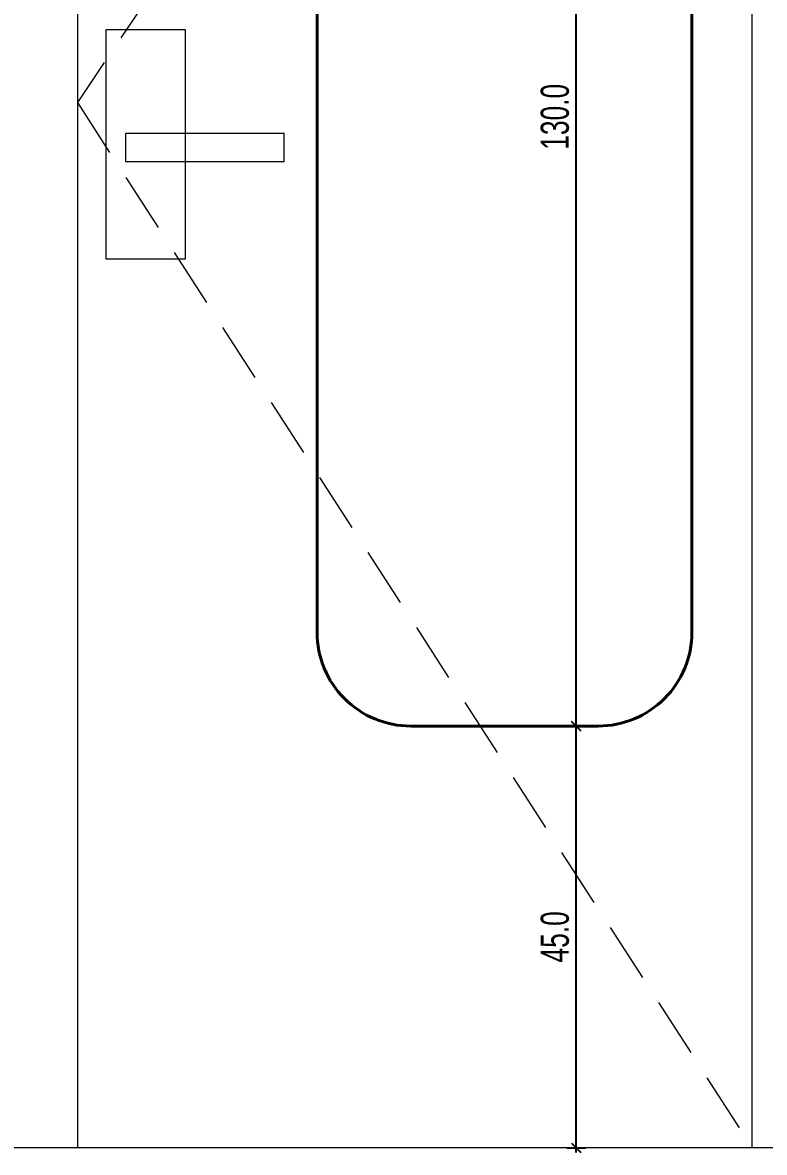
# Model space of a CAD drawing. Header units: inches. Extents: x 4017 to 5703, y -944 to 2840.
# Drawn here: x 4810.2 to 4889.3, y 1583.8 to 1704.3 of the extents above; entities that cross this region are included whole.
import ezdxf

# ---------------------------------------------------------------- set-up
doc = ezdxf.new("R2010")
doc.units = ezdxf.units.IN
doc.header["$MEASUREMENT"] = 0
doc.linetypes.add('DASHED', pattern=[19.05, 12.7, -6.35])
doc.layers.get('0').update_dxf_attribs({"color": 5})
doc.layers.get('DEFPOINTS').update_dxf_attribs({"color": 254})
doc.layers.add('1 - bed panels', color=170, linetype='Continuous', lineweight=9)
doc.layers.add('1 - plaster', color=1, linetype='Continuous', lineweight=9)
doc.layers.add('A-dim-work', color=8, linetype='Continuous')
doc.styles.add('hebtovna', font='hebtovna.shx', dxfattribs={"width": 0.7})
doc.dimstyles.new('Copy of gl-D10', dxfattribs={"dimtxt": 2, "dimasz": 1, "dimexe": 1, "dimexo": 1, "dimgap": 1, "dimtad": 0, "dimdec": 1, "dimzin": 0, "dimdsep": 46, "dimtxsty": 'hebtovna', "dimblk": 'OBLIQUE', "dimblk1": 'OBLIQUE', "dimblk2": 'OBLIQUE', "dimcen": 0, "dimdle": 0.5, "dimclrd": 256, "dimclre": 256, "dimclrt": 256, "dimadec": 0, "dimazin": 0, "dimtfac": 0.05, "dimtdec": 1, "dimtix": 1, "dimtmove": 2, "dimatfit": 0, "dimfxl": 1, "dimfxlon": 1, "dimtvp": 0.75, "dimtolj": 1, "dimtzin": 0, "dimarcsym": 0})

# ---------------------------------------------------------------- blocks, each defined once
blk = doc.blocks.new('_Oblique')
at = {"color": 0, "linetype": 'ByBlock', "lineweight": -2}
blk.add_line((-0.5, -0.5), (0.5, 0.5), dxfattribs=at)
blk = doc.blocks.new('*D358')
at = {"layer": 'A-dim-work', "color": 6, "lineweight": -2, "transparency": 16777216}
for p, q in [((4869.23, 1583.79), (4869.23, 1629.78)), ((4868.23, 1629.28), (4870.23, 1629.28)), ((4868.23, 1584.29), (4870.23, 1584.29))]:
    blk.add_line(p, q, dxfattribs=at)
at = {"layer": 'DEFPOINTS', "color": 0, "transparency": 16777216}
for p in [(4861.59, 1629.28), (4869.23, 1629.28), (4862.42, 1584.29)]:
    blk.add_point(p, dxfattribs=at)
at = {"layer": 'A-dim-work', "color": 6, "lineweight": -2, "transparency": 16777216}
for p, rotation in [((4869.23, 1629.28), 90), ((4869.23, 1584.29), 270)]:
    blk.add_blockref('_Oblique', p, dxfattribs=dict(at, rotation=rotation))
at = {"layer": 'A-dim-work', "color": 6, "transparency": 16777216, "insert": (4866.98, 1606.79), "char_height": 3, "attachment_point": 5, "rotation": 90, "style": 'hebtovna'}
blk.add_mtext('\\A1;45.0', dxfattribs=at)
blk = doc.blocks.new('*D359')
at = {"layer": 'A-dim-work', "color": 6, "lineweight": -2, "transparency": 16777216}
for p, q in [((4869.23, 1628.78), (4869.23, 1759.78)), ((4869.23, 1759.28), (4868.23, 1759.28)), ((4868.23, 1629.28), (4870.23, 1629.28))]:
    blk.add_line(p, q, dxfattribs=at)
at = {"layer": 'DEFPOINTS', "color": 0, "transparency": 16777216}
for p in [(4869.23, 1759.28), (4869.23, 1759.28), (4861.59, 1629.28)]:
    blk.add_point(p, dxfattribs=at)
at = {"layer": 'A-dim-work', "color": 6, "lineweight": -2, "transparency": 16777216}
for p, rotation in [((4869.23, 1759.28), 90), ((4869.23, 1629.28), 270)]:
    blk.add_blockref('_Oblique', p, dxfattribs=dict(at, rotation=rotation))
at = {"layer": 'A-dim-work', "color": 6, "transparency": 16777216, "insert": (4866.98, 1694.28), "char_height": 3, "attachment_point": 5, "rotation": 90, "style": 'hebtovna'}
blk.add_mtext('\\A1;130.0', dxfattribs=at)

msp = doc.modelspace()

# ---------------------------------------------------------------- linework, layer by layer
at = {"layer": '1 - bed panels', "color": 9, "true_color": 0xc2c2c2}
for p, q in [((4816.02, 1802.79), (4816.02, 1584.29)), ((4888.02, 1584.29), (4888.02, 1802.79))]:
    msp.add_line(p, q, dxfattribs=at)
at = {"layer": '1 - bed panels', "color": 9, "linetype": 'DASHED', "ltscale": 0.5, "true_color": 0xc2c2c2}
for p, q in [((4888.02, 1802.79), (4816.02, 1695.79)), ((4816.02, 1695.79), (4888.02, 1584.29))]:
    msp.add_line(p, q, dxfattribs=at)
at = {"layer": '1 - bed panels', "color": 9, "true_color": 0xc2c2c2}
for points in [[(4819.07, 1679.12), (4827.56, 1679.12), (4827.56, 1703.55), (4819.07, 1703.55)], [(4821.14, 1689.5), (4838.09, 1689.5), (4838.09, 1692.5), (4821.14, 1692.5)]]:
    msp.add_lwpolyline(points, close=True, dxfattribs=at)
at = {"layer": '1 - plaster'}
msp.add_lwpolyline([(4940.56, 1584.29), (4569.89, 1584.29)], dxfattribs=at)
at = {"layer": 'A-dim-work', "color": 6, "lineweight": 40, "ltscale": 20}
msp.add_lwpolyline([(4851.59, 1759.28), (4871.59, 1759.28, -0.414214), (4881.59, 1749.28), (4881.59, 1639.28, -0.414214), (4871.59, 1629.28), (4851.59, 1629.28, -0.414214), (4841.59, 1639.28), (4841.59, 1749.28, -0.414214)], format="xyb", close=True, dxfattribs=at)

# ---------------------------------------------------------------- dimensions: what is measured, and where the dimension line sits
at = {"layer": 'A-dim-work'}
for base, p1, p2, picture, middle in [((4869.23, 1759.28), (4861.59, 1629.28), (4869.23, 1759.28), '*D359', (4866.98, 1694.28)), ((4869.23, 1629.28), (4862.42, 1584.29), (4861.59, 1629.28), '*D358', (4866.98, 1606.79))]:
    dim = msp.add_linear_dim(base=base, p1=p1, p2=p2, angle=90, dimstyle='Copy of gl-D10', override={"dimtxt": 3, "dimclrd": 6, "dimclre": 6, "dimclrt": 6}, dxfattribs=at)
    dim.commit()
    dim.dimension.update_dxf_attribs({"geometry": picture, "text_midpoint": middle})

doc.saveas('drawing.dxf')
